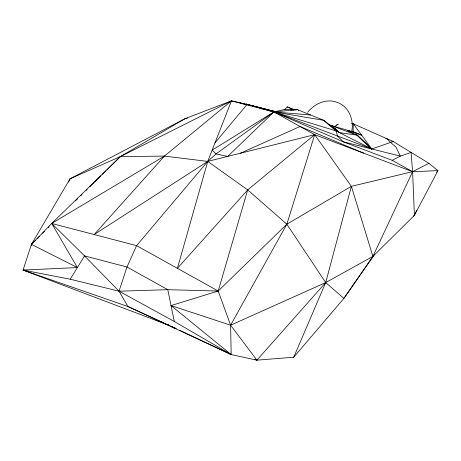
<?xml version="1.0" encoding="UTF-8"?>
<svg xmlns="http://www.w3.org/2000/svg" width="461" height="461" viewBox="0 0 461 461"><rect width="100%" height="100%" fill="white"/><g stroke="black" fill="none" stroke-linecap="round" stroke-linejoin="round"><path stroke-width="0.69" d="M351.922 123.646L353.316 123.83L353.051 131.708L361.683 135.211L351.737 131.172M351.674 131.76C354.244 119.768 348.677 105.627 336.184 102.048C325.708 98.389 314.229 104.042 307.66 112.317M276.041 111.735L246.105 104.088L231.457 100.855L184.878 118.748L70.037 178.787L31.457 244.359L23.05 270.077L127.939 306.519L231.174 354.561L256.904 360.162L293.755 357.217L325.702 282.57L351.38 186.336L314.702 134.652L273.903 111.954L260.004 108.018L275.626 111.752M436.63 172.189L437.95 170.645L412.601 171.676L314.702 134.652L247.701 189.897L218.197 291.029L230.604 325.201L256.904 360.162L325.702 282.57L372.909 256.408L414.41 215.339L437.95 170.645L428.903 163.309L393.233 141.498L353.316 123.83L351.893 123.802M68.637 182.101L70.037 178.787L120.356 156.602L231.457 100.855L273.903 111.954L335.902 130.843L371.802 148.978L393.233 141.498L391.856 141.152M413.292 216.209L414.41 215.339L416.773 210.13M293.755 357.217L343.889 298.388L372.909 256.408L412.601 171.676L411.068 152.407L400.355 156.141L392.202 160.324L343.255 141.815L273.903 111.954L212.158 150.102L216.019 153.939L227.699 156.412L273.903 111.954L283.705 109.655L297.46 109.655L323.651 120.292L339.538 132.682L356.497 135.033L371.802 148.978L273.903 111.954L216.019 153.939L207.727 161.402L136.6 245.644L126.988 267L119.03 291.196L127.939 306.519L163.442 322.712M24.433 269.892L23.05 270.077L70.216 279.216L84.542 255.901L126.988 267L167.792 289.692L218.197 291.029L286.851 224.19L351.38 186.336L412.601 171.676L428.903 163.309M374.211 254.893L343.889 298.388L325.702 282.57L286.851 224.19L247.701 189.897L207.727 161.402L164.456 156.1L120.356 156.602L51.701 223.441L31.457 244.359L31.486 245.759M214.976 142.91L246.704 104.843L238.781 102.469M247.701 189.897L177.399 268.337L207.727 161.402L231.457 100.855L164.456 156.1L94.153 234.545L207.727 161.402L314.702 134.652L286.851 224.19L230.604 325.201L231.174 354.561L179.571 330.22M284.627 109.741L287.203 106.9L295.265 109.92M35.543 240.319L31.457 244.359L77.379 267.559L51.701 223.441L164.456 156.1M37.076 238.81L39.629 236.286M42.694 233.26L44.74 231.243M48.319 227.711L49.339 226.703M75.397 200.984L77.436 198.968M80.502 195.937L82.035 194.427M86.121 190.393L87.146 189.385M89.699 186.861L100.942 175.768M102.475 174.252L106.047 170.72M107.067 169.711L120.356 156.602L184.878 118.748L187.662 118.079M334.755 126.354L338.213 124.165L336.565 125.012M240.406 153.231L300.048 126.498L363.654 153.161M325.702 282.57L230.604 325.201L171.031 305.58L218.197 291.029L136.6 245.644L51.701 223.441L84.542 255.901L119.03 291.196L174.275 321.461L231.174 354.561L171.031 305.58M70.037 178.787L71.443 178.528M298.653 110.398L297.46 109.655L273.903 111.954L323.651 120.292L335.902 130.843L337.648 136.162L343.255 141.815L400.355 156.141L395.901 146.99L390.553 142.437L387.177 138.819L385.771 138.698M77.379 267.559L23.05 270.077L169.222 325.403M290.828 109.937L297.46 109.655M310.558 114.973L273.903 111.954L275.229 112.075M276.45 111.804L260.004 108.018L271.149 110.819M169.896 325.656L173.595 327.794L175.687 328.307M70.216 279.216L119.03 291.196L167.792 289.692L174.275 321.461M272.537 111.164L275.326 111.867M267.328 109.637L246.105 104.088L264.124 108.986M265.507 109.366L267.587 109.931M328.238 124.533L354.1 132.244M348.389 131.183L347.248 130.313L355.143 132.785L371.802 148.978L353.316 123.83M254.898 359.361L256.904 360.162M155.242 319.623L157.241 320.447M158.572 320.994L169.227 325.385M166.669 324.187L168.605 325.068M287.203 106.9L293.703 109.914M171.832 326.572L176.344 328.699M333.361 128.106L335.873 129.316L331.597 126.487M347.248 130.313L356.497 135.033L332.208 125.951L339.538 132.682M392.202 160.324L412.601 171.676L414.41 215.339M171.769 326.659L173.595 327.794M368.379 146.373L371.802 148.978M351.38 186.336L372.909 256.408"/></g></svg>
